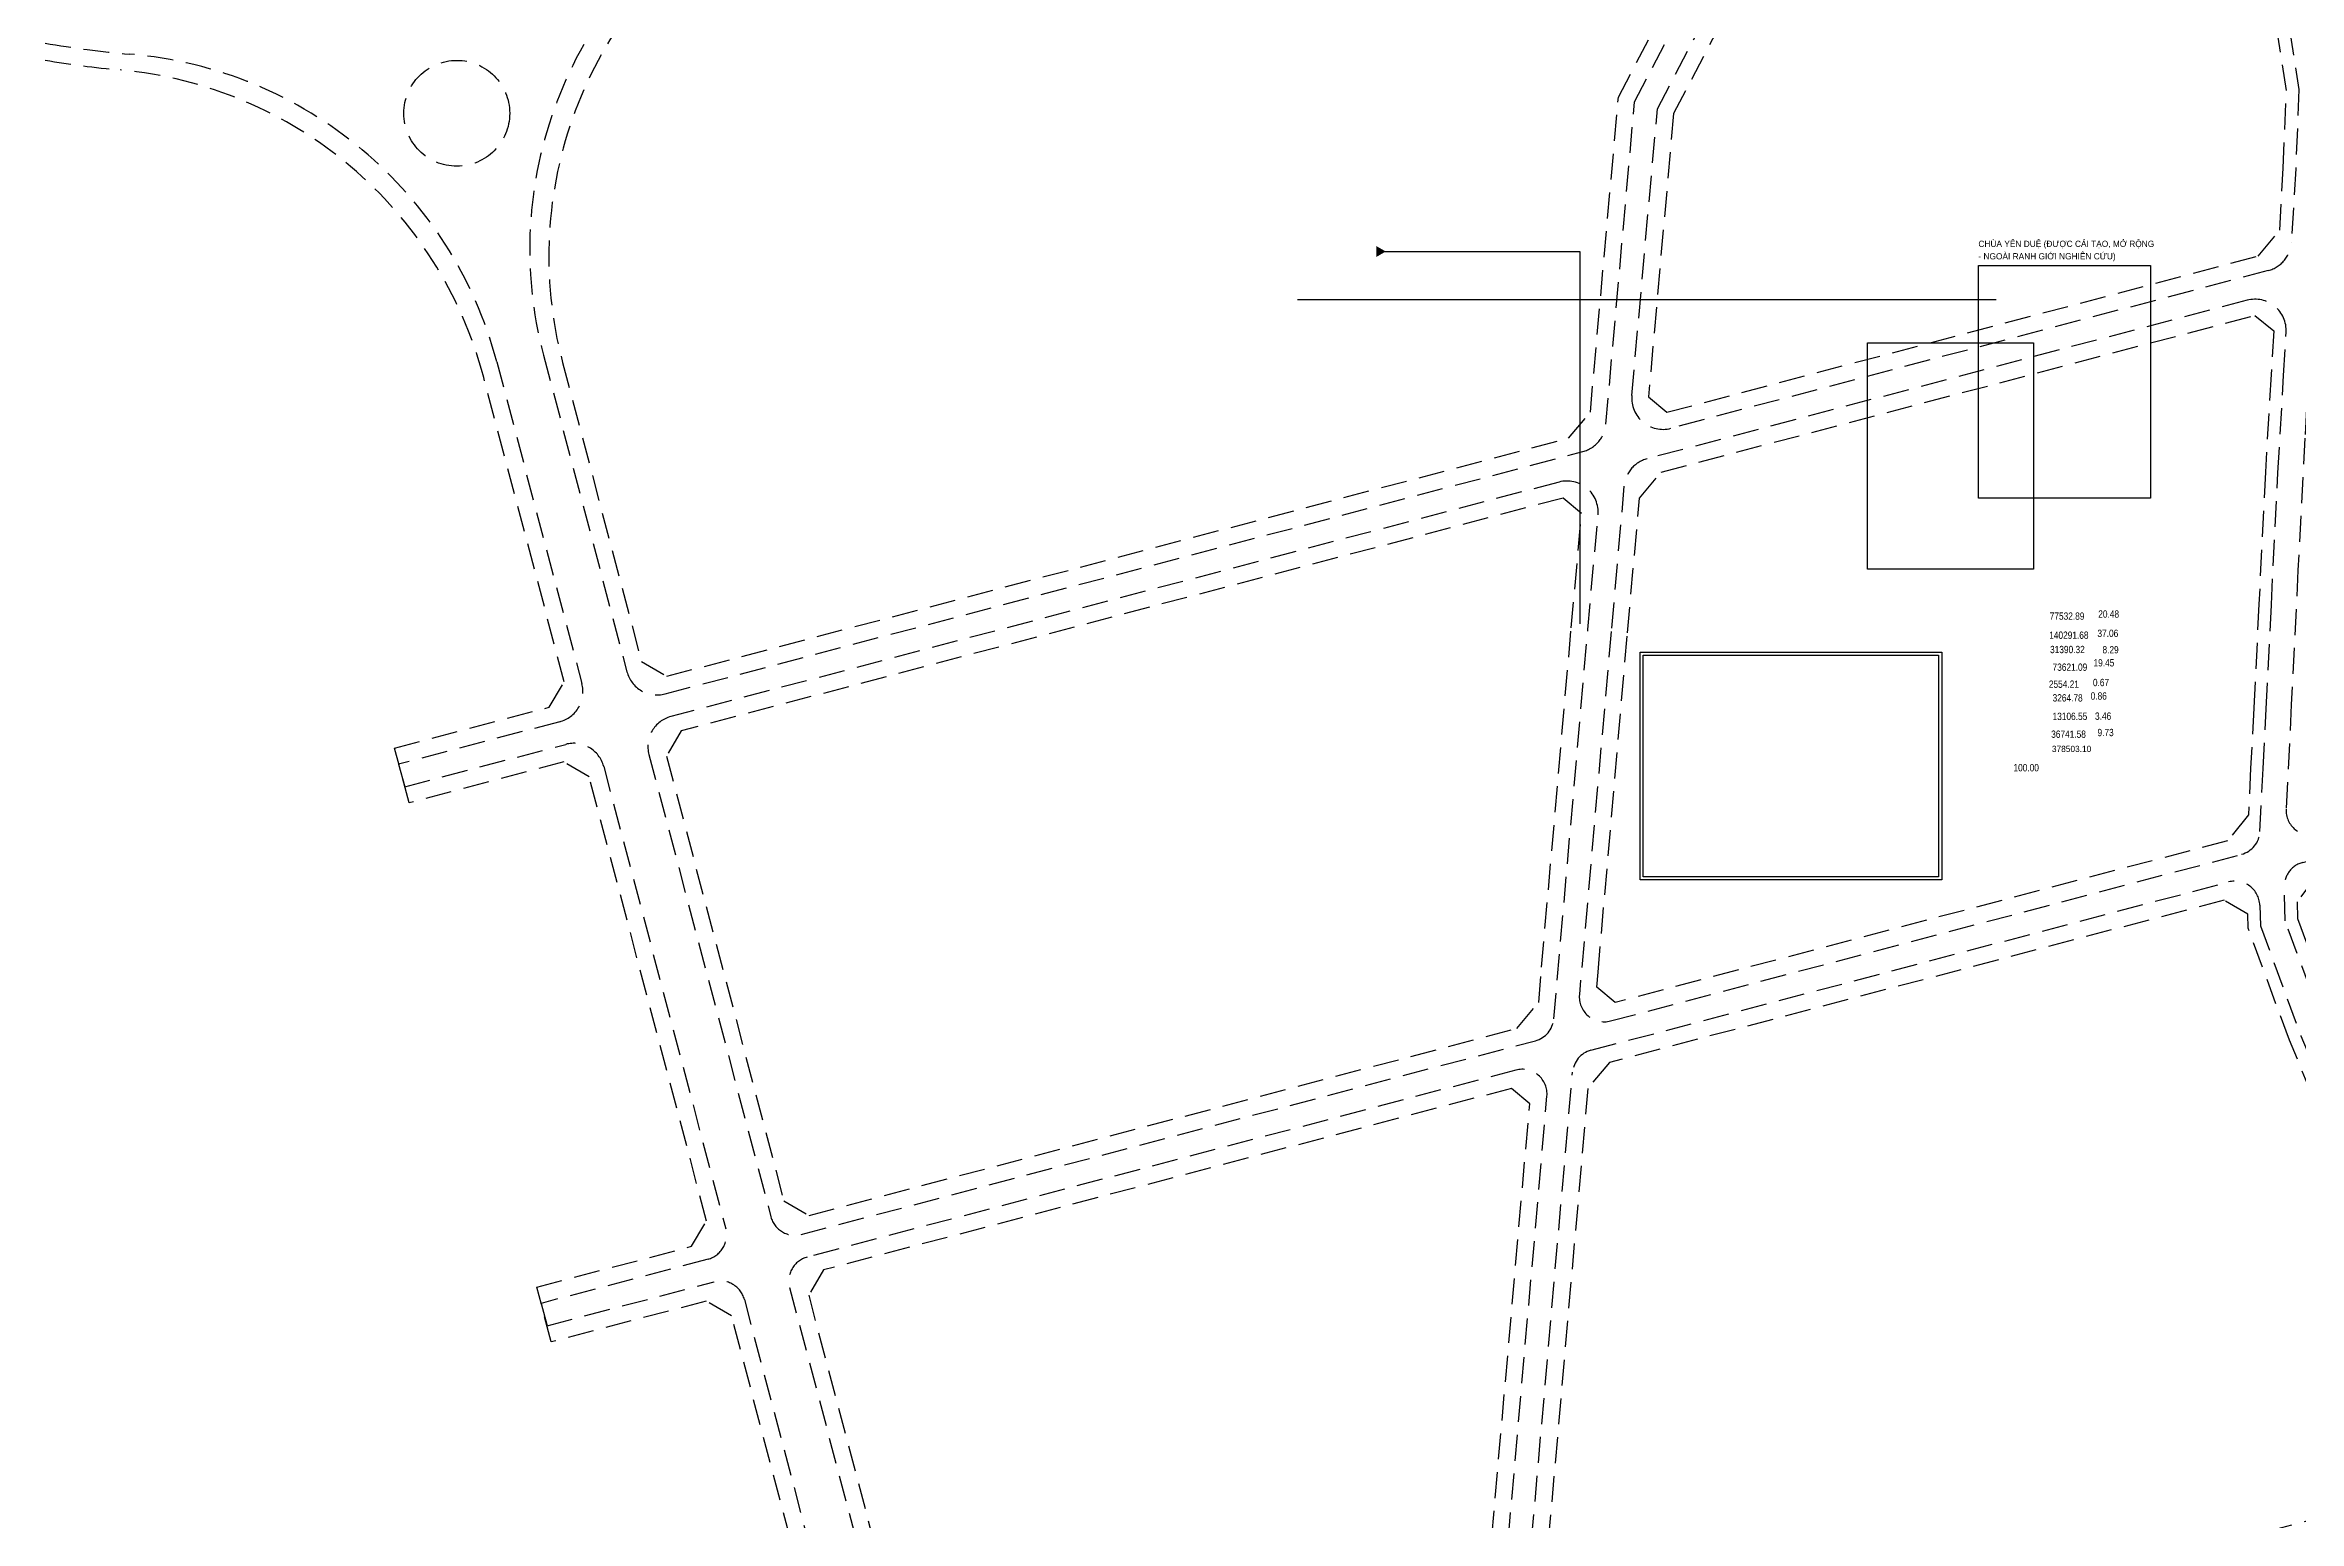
# Model space of a CAD drawing. Header units: metres. Extents: x 566631 to 571261, y 2062953 to 2068466.
# Drawn here: x 566631 to 567717, y 2065749 to 2066461 of the extents above; entities that cross this region are included whole.
import ezdxf
from ezdxf.enums import TextEntityAlignment as Align

# ---------------------------------------------------------------- set-up
doc = ezdxf.new("R2010")
doc.units = ezdxf.units.M
doc.linetypes.add('HIDDEN', pattern=[0.375, 0.25, -0.125])
doc.layers.get('0').update_dxf_attribs({"linetype": 'CONTINUOUS'})
for name, color, linetype in [('dientich', 7, 'CONTINUOUS'), ('ghi_chu', 7, 'CONTINUOUS'), ('LogDg phu', 7, 'CONTINUOUS'), ('ViaHeSphu', 32, 'CONTINUOUS')]:
    doc.layers.add(name, color=color, linetype=linetype)
doc.layers.add('t', color=7, linetype='CONTINUOUS', lineweight=25)
doc.styles.add('avantH', font='VHAVAN.TTF', dxfattribs={"height": 10})
doc.styles.add('KTHUOC', font='VHARIALN.TTF', dxfattribs={"width": 0.8})
doc.styles.add('text', font='VHARIALN.TTF')
doc.dimstyles.new('tien', dxfattribs={"dimscale": 0, "dimtxt": 1.5, "dimasz": 0.75, "dimexe": 0.45, "dimexo": 0, "dimgap": 0.25, "dimtad": 1, "dimzin": 1, "dimtxsty": 'KTHUOC', "dimblk1": 'ARCHTICK', "dimblk2": 'ARCHTICK', "dimsah": 1, "dimcen": 1, "dimdle": 0.45, "dimclrd": 37, "dimclre": 37, "dimclrt": 7, "dimaunit": 1, "dimadec": 0, "dimazin": 0, "dimtfac": 1, "dimtix": 1, "dimtofl": 0, "dimtmove": 2, "dimatfit": 3, "dimldrblk": 'ARCHTICK', "dimfxl": 1, "dimtfill": 1, "dimtolj": 1, "dimtzin": 1, "dimarcsym": 0})

# ---------------------------------------------------------------- blocks, each defined once
blk = doc.blocks.new('_ArchTick')
at = {"color": 0, "linetype": 'ByBlock', "const_width": 0.15}
blk.add_lwpolyline([(-0.5, -0.5), (0.5, 0.5)], dxfattribs=at)

msp = doc.modelspace()

# ---------------------------------------------------------------- linework, layer by layer
at = {"layer": 'LogDg phu', "linetype": 'HIDDEN', "ltscale": 50}
for points in [[(567578.1, 2066754.8, -0.648737), (567605.4, 2066753.1), (567615.6, 2066725.9), (567634, 2066676.7), (567656.1, 2066619.9), (567681.4, 2066558.7), (567696.6, 2066521.8), (567709.7, 2066486.7), (567717.1, 2066439.2), (567715.5, 2066401), (567713.4, 2066365.6, -0.324161), (567702.3, 2066352), (567414.4, 2066276, -0.519753), (567395.6, 2066291.8), (567407.9, 2066430)], [(567402.9, 2066261.3, 0.316003), (567391.8, 2066248.1), (567385.6, 2066178.1), (567370.3, 2066003.1, 0.519267), (567385.3, 2065990.4), (567689.4, 2066070.7, 0.326686), (567698.3, 2066081.7), (567699.8, 2066112), (567701.3, 2066140.8), (567703.8, 2066191), (567706.9, 2066254.5), (567709.7, 2066301.5), (567710.9, 2066322.3, 0.510397), (567692.1, 2066337.7)], [(567794, 2065831.8), (567775.3, 2065876.9), (567764.4, 2065903), (567747.3, 2065944.2), (567729.2, 2065987.7), (567710.5, 2066038.6), (567710, 2066054.9, -0.349109), (567718.9, 2066066.8), (568062.1, 2066157.5, -0.334943), (568075.5, 2066152), (568127.5, 2066064.5, -0.120559), (568151.6, 2065974.4), (568153.5, 2065888.7, -0.333336), (568145.1, 2065877), (567839.9, 2065780.8, -0.388595), (567809.3, 2065795)], [(567331.2, 2065685.1), (567354.7, 2065954.1, 0.519433), (567339.7, 2065966.7), (566998.2, 2065876.6, 0.414214), (566989.7, 2065861.9), (567064.1, 2065580.1, 0.414214), (567078.7, 2065571.6), (567318.8, 2065635, 0.316435), (567327.7, 2065645.6)]]:
    msp.add_lwpolyline(points, format="xyb", close=True, dxfattribs=at)
for points in [[(567110.4, 2066709.9, -0.137037), (566953.9, 2066528.9, 0.321248), (566871.1, 2066311.2), (566911.3, 2066158.7, 0.414214), (566929.7, 2066148), (567372, 2066264.8, 0.316003), (567383.1, 2066278), (567396.9, 2066433.3), (567455.7, 2066545.6, 0.425999), (567448.9, 2066566.1), (567130.4, 2066717.1, 0.414859), (567110.4, 2066709.9)], [(566630.9, 2066461.6, 0.023112), (566671.7, 2066456.3, -0.317729), (566848.6, 2066308), (566889.6, 2066153, -0.414214), (566878.9, 2066134.6), (566801.3, 2066114.1), (566804.2, 2066103.3), (566881.8, 2066123.7, -0.414214), (566900.1, 2066113.1), (566958.9, 2065890.3, -0.414214), (566950.4, 2065875.6), (566869.9, 2065854.3), (566872.8, 2065843.5), (566953.3, 2065864.7, -0.414214), (566967.9, 2065856.2), (567042.3, 2065574.4, -0.414214)], [(566980.7, 2065896, 0.414214), (566995.3, 2065887.5), (567349.1, 2065980.9, 0.316424), (567358, 2065991.4), (567374.4, 2066179.1), (567379.3, 2066234.3, 0.519753), (567360.5, 2066250.1), (566932.5, 2066137.1, 0.414214), (566921.9, 2066118.8), (566980.7, 2065896)], [(567342.4, 2065684.1), (567367, 2065965.7, -0.31628), (567375.9, 2065976.3), (567683.2, 2066057.4, -0.48246), (567698.2, 2066046.2), (567698.5, 2066036.2), (567718, 2065983.3), (567736.2, 2065939.6), (567753.3, 2065898.4), (567764.2, 2065872.3), (567782.9, 2065827.2), (567791.6, 2065806.4, -0.033971), (567802.2, 2065775, -0.41416), (567793.6, 2065760.3), (567355.1, 2065644.6, -0.519255), (567340, 2065657.2), (567342.4, 2065684.1)]]:
    msp.add_lwpolyline(points, format="xyb", dxfattribs=at)
at = {"layer": 'LogDg phu', "linetype": 'HIDDEN', "ltscale": 50, "elevation": 0}
msp.add_lwpolyline([(567725.9, 2066080.3), (568049.5, 2066165.8, 0.498191), (568056.8, 2066183.5), (568043.1, 2066206.5, -0.144979), (568028.6, 2066263.6), (568037.6, 2066489.9, 0.428088), (568025.6, 2066502.4), (568008.3, 2066502.3, 0.145085), (567916.2, 2066474.2), (567729.4, 2066350.9, 0.236335), (567724, 2066341.6), (567719.9, 2066271.2), (567716.6, 2066207.6), (567713.4, 2066142.9), (567710.9, 2066092.5, 0.507518)], format="xyb", close=True, dxfattribs=at)
at = {"layer": 'LogDg phu', "linetype": 'HIDDEN', "ltscale": 50}
msp.add_circle((566829.3, 2066427.8), 25.5, dxfattribs=at)
at = {"layer": 't'}
msp.add_line((567571.2, 2066337.9), (567234.4, 2066337.9), dxfattribs=at)
at = {"layer": 't', "color": 32}
for points in [[(567562.6, 2066354.4), (567645.6, 2066354.4), (567645.6, 2066242.3), (567562.6, 2066242.3)], [(567544.9, 2066168.1), (567544.9, 2066058.4), (567399.6, 2066058.4), (567399.6, 2066168.1)]]:
    msp.add_lwpolyline(points, close=True, dxfattribs=at)
at = {"layer": 't'}
for points in [[(567509.1, 2066317.2), (567589.1, 2066317.2), (567589.1, 2066208.1), (567509.1, 2066208.1)], [(567543.4, 2066166.6), (567543.4, 2066059.9), (567401.1, 2066059.9), (567401.1, 2066166.6)]]:
    msp.add_lwpolyline(points, close=True, dxfattribs=at)
at = {"layer": 'ViaHeSphu', "linetype": 'HIDDEN', "ltscale": 50}
for points in [[(567412.4, 2066283.7), (567697.5, 2066359), (567707.8, 2066371.5), (567709.5, 2066401.3), (567711, 2066438.8), (567703.9, 2066485.2), (567691, 2066519.6), (567675.8, 2066556.4), (567650.5, 2066617.7), (567628.4, 2066674.6), (567610, 2066723.8), (567599, 2066753.3), (567586.8, 2066754.1), (567415.7, 2066427.7), (567403.6, 2066291.2)], [(567703.7, 2066301.9), (567700.9, 2066254.9), (567697.8, 2066191.3), (567695.3, 2066141.1), (567693.8, 2066112.3), (567692.7, 2066089.7), (567682.6, 2066077.2), (567387.5, 2065999.3), (567378.7, 2066006.7), (567379.3, 2066013.9), (567393.5, 2066177.4), (567399.3, 2066242.4), (567409.8, 2066254.9), (567695.8, 2066330.4), (567704.9, 2066323)], [(566930.4, 2066118), (566986.9, 2065903.8), (566999.1, 2065896.7), (567340.1, 2065986.8), (567350.7, 2065999.3), (567352.1, 2066016.3), (567366.4, 2066179.8), (567371.3, 2066235), (567362.5, 2066242.4), (566937.5, 2066130.2)], [(567082.5, 2065580.9), (567309.8, 2065640.9), (567320.4, 2065653.4), (567323.2, 2065685.8), (567346.4, 2065950.5), (567337.6, 2065957.9), (567006.1, 2065870.4), (566998.9, 2065858.2), (567070.3, 2065588)]]:
    msp.add_lwpolyline(points, close=True, dxfattribs=at)
for points in [[(566961.6, 2066524.4, 0.318825), (566880.3, 2066307.7), (566918.3, 2066163.6), (566930.5, 2066156.5), (567365.1, 2066271.2), (567375.6, 2066283.8), (567389.1, 2066435.6), (567447.4, 2066546.9), (567443, 2066560), (567129.6, 2066708.6), (567116.3, 2066703.8, -0.13312), (566961.6, 2066524.4)], [(567033, 2065578.2), (566961.7, 2065848.3), (566949.5, 2065855.4), (566874.8, 2065835.7), (566867.9, 2065862.1), (566942.5, 2065881.8), (566949.7, 2065894), (566893.1, 2066108.1), (566880.9, 2066115.2), (566806.3, 2066095.5), (566799.3, 2066121.9), (566873.9, 2066141.6), (566881.1, 2066153.8), (566842.3, 2066300.5, 0.315343), (566667.1, 2066448.7, -0.020162), (566630.9, 2066453.4)], [(567716.2, 2066047.8), (567716.4, 2066039.7), (567734.8, 2065989.9), (567752.8, 2065946.5), (567770, 2065905.3), (567780.8, 2065879.2), (567799.5, 2065834.1), (567808.2, 2065813.3, -0.017403), (567814.6, 2065796.2), (567835.7, 2065785.7), (568142.2, 2065882.4), (568149.6, 2065892.8), (568147.9, 2065974.3, 0.120474), (568124.2, 2066062.6), (568075.4, 2066144.7), (568063.6, 2066149.6), (567725.5, 2066060.3), (567716.2, 2066047.8)]]:
    msp.add_lwpolyline(points, format="xyb", dxfattribs=at)
msp.add_lwpolyline([(567795.3, 2065777.3, 0.029764), (567786, 2065804.1), (567777.3, 2065824.9), (567758.6, 2065870), (567747.8, 2065896), (567730.7, 2065937.3), (567712.5, 2065981.1), (567692.6, 2066035.1), (567692.4, 2066041.8), (567681, 2066048.6), (567384.9, 2065970.4), (567374.4, 2065957.9), (567348.4, 2065660.8), (567348.4, 2065660.8), (567357.2, 2065653.4), (567789.6, 2065767.6)], format="xyb", close=True, dxfattribs=at)

# ---------------------------------------------------------------- texts
at = {"layer": 'dientich', "style": 'text'}
for s, p in [('77532.89', (567613.7, 2066182.7)), ('20.48', (567630.4, 2066183.7)), ('37.06', (567630, 2066174.4)), ('8.29', (567630.2, 2066166.5)), ('19.45', (567628.1, 2066160.2)), ('0.86', (567624.5, 2066144.2)), ('0.67', (567625.6, 2066150.7)), ('3.46', (567626.6, 2066134.5)), ('36741.58', (567614.4, 2066125.8)), ('9.73', (567627.8, 2066126.6))]:
    msp.add_text(s, height=3.5, dxfattribs=at).set_placement(p, align=Align.BOTTOM_RIGHT)
for s, p in [('140291.68', (567606.2, 2066176.3)), ('31390.32', (567605.5, 2066169.4)), ('73621.09', (567606.7, 2066160.9)), ('2554.21', (567603.8, 2066152.7)), ('3264.78', (567605.6, 2066146.1)), ('13106.55', (567606.7, 2066137.2))]:
    msp.add_text(s, height=3.5, dxfattribs=at).set_placement(p, align=Align.MIDDLE_CENTER)
msp.add_text('100.00', height=3.5, dxfattribs=at).set_placement((567579.5, 2066110.7))
at = {"layer": 'ghi_chu', "lineweight": -2, "style": 'avantH'}
for s, p in [('chïa yªn duÖ (®\xadîc c¶i t¹o, më réng', (567562.6, 2066363.4)), ('- ngoµi ranh giíi nghiªn cøu)', (567562.6, 2066357.4))]:
    msp.add_text(s, height=3, dxfattribs=at).set_placement(p)
at = {"layer": 'ghi_chu', "color": 1, "lineweight": -2, "style": 'avantH'}
msp.add_text('378503.10', height=3, dxfattribs=at).set_placement((567617, 2066120, 3.5), align=Align.RIGHT)

# ---------------------------------------------------------------- leaders
at = {"layer": 't'}
msp.add_leader([(567272.5, 2066361.2, 4.2), (567370.5, 2066361.2, 4.2), (567370.5, 2066181.8, 4.2)], dimstyle='tien', override={"dimscale": 1, "dimasz": 4.5, "dimtad": 0, "dimclrd": 7, "dimldrblk": 'DatumFilled'}, dxfattribs=at)

doc.saveas('drawing.dxf')
